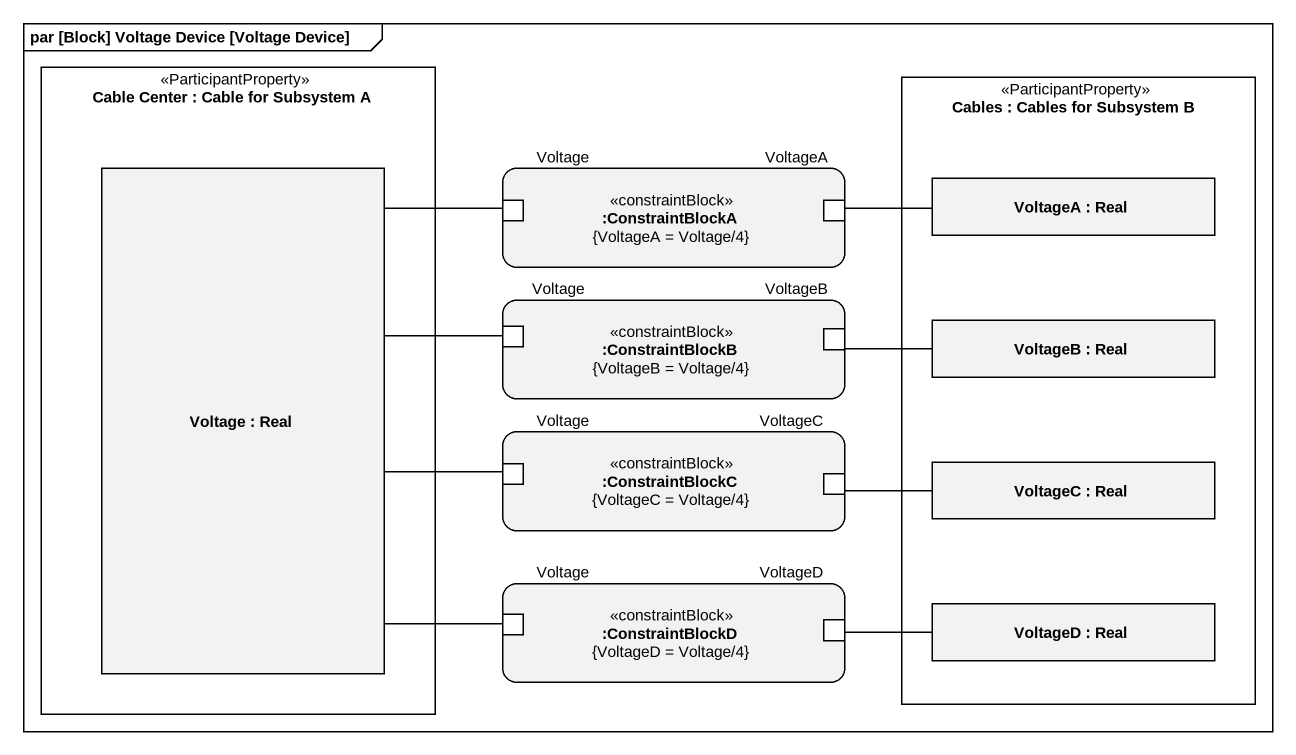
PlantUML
@startuml
mainframe par [Block] Voltage Device [Voltage Device]
rectangle "Cable Center : Cable for Subsystem A" as Cable_Center <<ParticipantProperty>> {
  rectangle "Voltage : Real" as Voltage
}
rectangle "Cables : Cables for Subsystem B" as Cables <<ParticipantProperty>> {
  rectangle "VoltageA : Real" as VoltageA_2
  rectangle "VoltageB : Real" as VoltageB_2
  rectangle "VoltageC : Real" as VoltageC_2
  rectangle "VoltageD : Real" as VoltageD_2
}
rectangle ":ConstraintBlockA\n{VoltageA = Voltage/4}" as ConstraintBlockA <<constraintBlock>> {
  port "Voltage" as Voltage_2
  port VoltageA
}
rectangle ":ConstraintBlockB\n{VoltageB = Voltage/4}" as ConstraintBlockB <<constraintBlock>> {
  port "Voltage" as Voltage_3
  port VoltageB
}
rectangle ":ConstraintBlockC\n{VoltageC = Voltage/4}" as ConstraintBlockC <<constraintBlock>> {
  port "Voltage" as Voltage_4
  port VoltageC
}
rectangle ":ConstraintBlockD\n{VoltageD = Voltage/4}" as ConstraintBlockD <<constraintBlock>> {
  port "Voltage" as Voltage_5
  port VoltageD
}
Voltage -up- Voltage_2
Voltage -right- Voltage_3
Voltage -right- Voltage_4
Voltage -- Voltage_5
VoltageA -right- VoltageA_2
VoltageB_2 -left- VoltageB
VoltageC_2 -left- VoltageC
VoltageD_2 -left- VoltageD
@enduml
